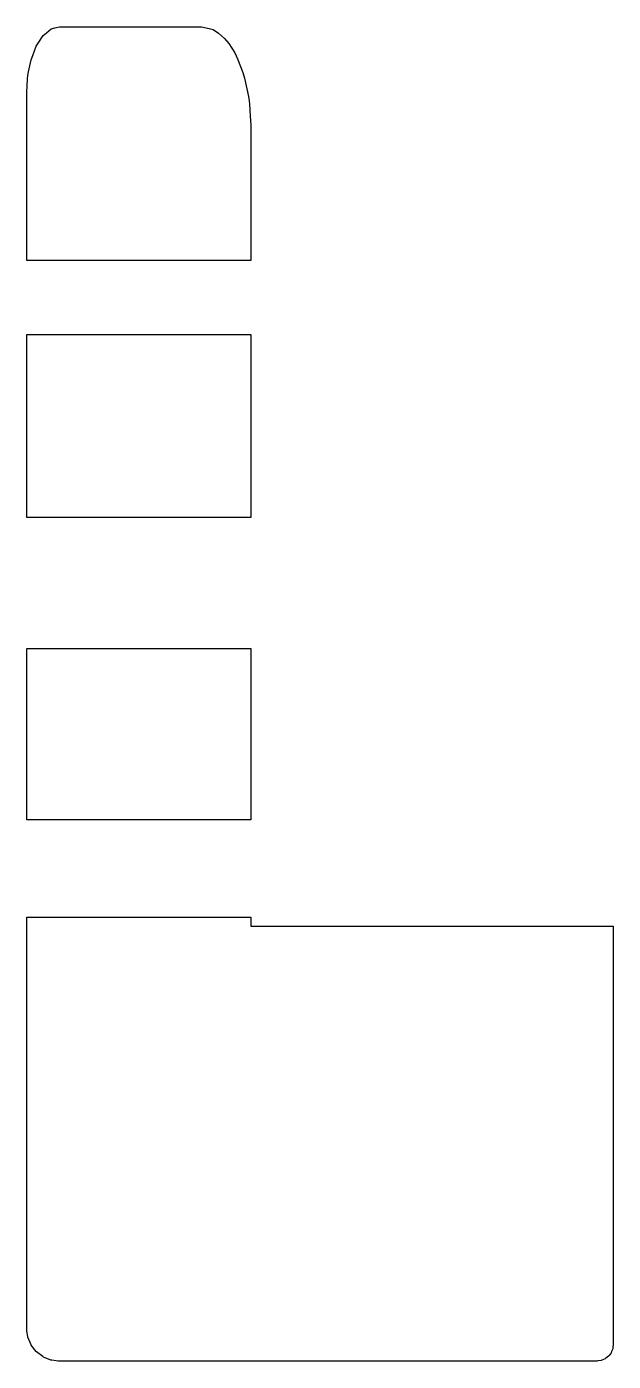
# Model space of a CAD drawing. Header units: metres. Extents: x 2.4 to 38, y -16 to 64.9.
import ezdxf

# ---------------------------------------------------------------- set-up
doc = ezdxf.new("R2010")
doc.units = ezdxf.units.M

msp = doc.modelspace()

# ---------------------------------------------------------------- linework, layer by layer
for p, q in [((3.604, 64.565), (3.882, 64.796)), ((3.882, 64.796), (4.114, 64.856)), ((4.114, 64.856), (4.4, 64.932)), ((4.4, 64.932), (10.65, 64.932)), ((10.65, 64.932), (13, 64.932)), ((13, 64.932), (13.482, 64.823)), ((13.482, 64.823), (13.723, 64.754)), ((13.723, 64.754), (14.031, 64.539)), ((2.986, 63.76), (3.142, 64.001)), ((3.142, 64.001), (3.4, 64.396)), ((3.4, 64.396), (3.604, 64.565)), ((14.031, 64.539), (14.409, 64.224)), ((14.409, 64.224), (14.661, 63.909)), ((2.668, 62.932), (2.767, 63.191)), ((2.767, 63.191), (2.986, 63.76)), ((14.661, 63.909), (15.022, 63.351)), ((15.022, 63.351), (15.203, 62.991)), ((2.514, 62.191), (2.668, 62.932)), ((15.203, 62.991), (15.52, 62.159)), ((2.4, 60.932), (2.455, 61.763)), ((2.455, 61.763), (2.468, 61.967)), ((2.468, 61.967), (2.514, 62.191)), ((15.52, 62.159), (15.628, 61.82)), ((15.628, 61.82), (15.858, 60.697)), ((2.4, 56.164), (2.4, 60.932)), ((15.858, 60.697), (15.903, 60.445)), ((15.903, 60.445), (15.915, 60.228)), ((15.915, 60.228), (15.968, 59.522)), ((15.968, 59.522), (16, 58.932)), ((16, 58.932), (16, 55.618)), ((16, 58.932), (16, 58.932)), ((2.4, 52.638), (2.4, 56.164)), ((16, 55.618), (16, 50.762)), ((2.4, 50.762), (2.4, 52.638)), ((9.451, 50.762), (2.4, 50.762)), ((16, 50.762), (9.451, 50.762)), ((2.4, 43.997), (2.4, 46.272)), ((2.4, 46.272), (8.949, 46.272)), ((8.949, 46.272), (16, 46.272)), ((16, 46.272), (16, 42.102)), ((2.4, 42.102), (2.4, 43.997)), ((2.4, 39.613), (2.4, 42.102)), ((16, 42.102), (16, 35.879)), ((2.4, 35.879), (2.4, 39.613)), ((2.4, 35.487), (2.4, 35.879)), ((16, 35.879), (16, 35.173)), ((16, 35.879), (16, 35.879)), ((2.4, 35.173), (2.4, 35.487)), ((14.891, 35.173), (2.4, 35.173)), ((16, 35.173), (14.891, 35.173)), ((2.4, 26.834), (2.4, 27.219)), ((2.4, 27.219), (3.509, 27.219)), ((2.4, 26.513), (2.4, 26.834)), ((3.509, 27.219), (16, 27.219)), ((16, 27.219), (16, 26.513)), ((2.4, 22.639), (2.4, 26.513)), ((16, 26.513), (16, 25.101)), ((16, 25.101), (16, 19.585)), ((16, 25.101), (16, 25.101)), ((2.4, 19.585), (2.4, 22.639)), ((2.4, 18.331), (2.4, 19.585)), ((16, 19.585), (16, 16.827)), ((2.4, 16.827), (2.4, 18.331)), ((6.731, 16.827), (2.4, 16.827)), ((16, 16.827), (6.731, 16.827)), ((2.4, 9.42), (2.4, 10.925)), ((2.4, 10.925), (11.669, 10.925)), ((11.669, 10.925), (16, 10.925)), ((16, 10.925), (16, 10.662)), ((16, 10.662), (16, 10.389)), ((16, 10.662), (16, 10.662)), ((16, 10.389), (19.241, 10.389)), ((19.241, 10.389), (26.427, 10.389)), ((26.427, 10.389), (38, 10.389)), ((38, 10.389), (38, -12.965)), ((2.4, 8.166), (2.4, 9.42)), ((2.4, 4.937), (2.4, 8.166)), ((2.4, 4.695), (2.4, 4.937)), ((2.4, 3.36), (2.4, 4.695)), ((2.4, 3.28), (2.4, 3.36)), ((2.4, 3.206), (2.4, 3.28)), ((2.4, 3.144), (2.4, 3.206)), ((2.4, -9.694), (2.4, 3.144)), ((2.4, -9.934), (2.4, -9.694)), ((2.4, -10.263), (2.4, -9.934)), ((2.4, -13.987), (2.4, -10.263)), ((38, -12.965), (38, -14.983)), ((2.4, -14), (2.4, -13.987)), ((2.41, -14.164), (2.4, -14)), ((2.464, -14.497), (2.41, -14.164)), ((2.467, -14.514), (2.464, -14.497)), ((2.479, -14.546), (2.467, -14.514)), ((2.664, -14.992), (2.479, -14.546)), ((2.681, -15.019), (2.664, -14.992)), ((2.974, -15.401), (2.681, -15.019)), ((37.966, -15.242), (37.895, -15.414)), ((37.977, -15.155), (37.966, -15.242)), ((38, -14.983), (37.977, -15.155)), ((2.995, -15.423), (2.974, -15.401)), ((3.378, -15.716), (2.995, -15.423)), ((3.402, -15.733), (3.378, -15.716)), ((3.429, -15.746), (3.402, -15.733)), ((3.869, -15.928), (3.429, -15.746)), ((3.899, -15.935), (3.869, -15.928)), ((3.93, -15.938), (3.899, -15.935)), ((4.194, -15.973), (3.93, -15.938)), ((4.301, -15.99), (4.194, -15.973)), ((4.4, -16), (4.301, -15.99)), ((13.947, -16), (4.4, -16)), ((14, -16), (13.947, -16)), ((14.116, -15.99), (14, -16)), ((16.315, -15.983), (14.116, -15.99)), ((34.685, -15.983), (16.315, -15.983)), ((37, -15.983), (34.685, -15.983)), ((37.053, -15.976), (37, -15.983)), ((37.259, -15.949), (37.053, -15.976)), ((37.31, -15.928), (37.259, -15.949)), ((37.5, -15.849), (37.31, -15.928)), ((37.547, -15.813), (37.5, -15.849)), ((37.707, -15.69), (37.547, -15.813)), ((37.747, -15.638), (37.707, -15.69)), ((37.866, -15.483), (37.747, -15.638)), ((37.895, -15.414), (37.866, -15.483))]:
    msp.add_line(p, q)

doc.saveas('drawing.dxf')
